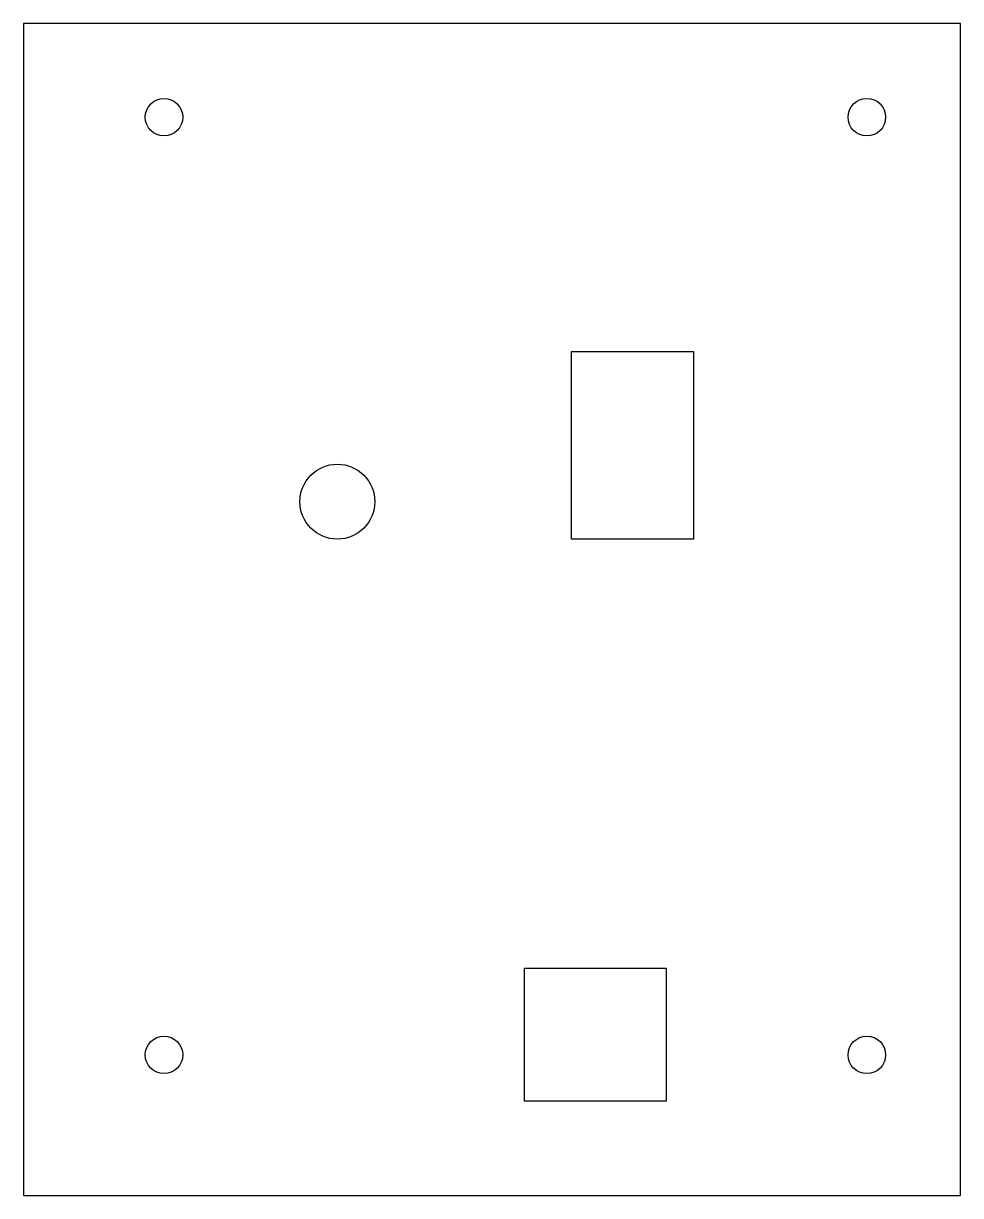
# Model space of a CAD drawing. Header units: millimetres. Extents: x 0 to 100, y -125 to 0.
import ezdxf

# ---------------------------------------------------------------- set-up
doc = ezdxf.new("R2010")
doc.units = ezdxf.units.MM

msp = doc.modelspace()

# ---------------------------------------------------------------- linework, layer by layer
for points in [[(100, -125), (100, 0), (0, 0), (0, -125)], [(71.5, -35), (71.5, -55), (58.5, -55), (58.5, -35)], [(68.58, -100.76), (68.58, -114.92), (53.46, -114.92), (53.46, -100.76)]]:
    msp.add_lwpolyline(points, close=True)
for centre, radius in [((15, -10), 2), ((90, -10), 2), ((33.5, -51), 4), ((15, -110), 2), ((90, -110), 2)]:
    msp.add_circle(centre, radius)

doc.saveas('drawing.dxf')
